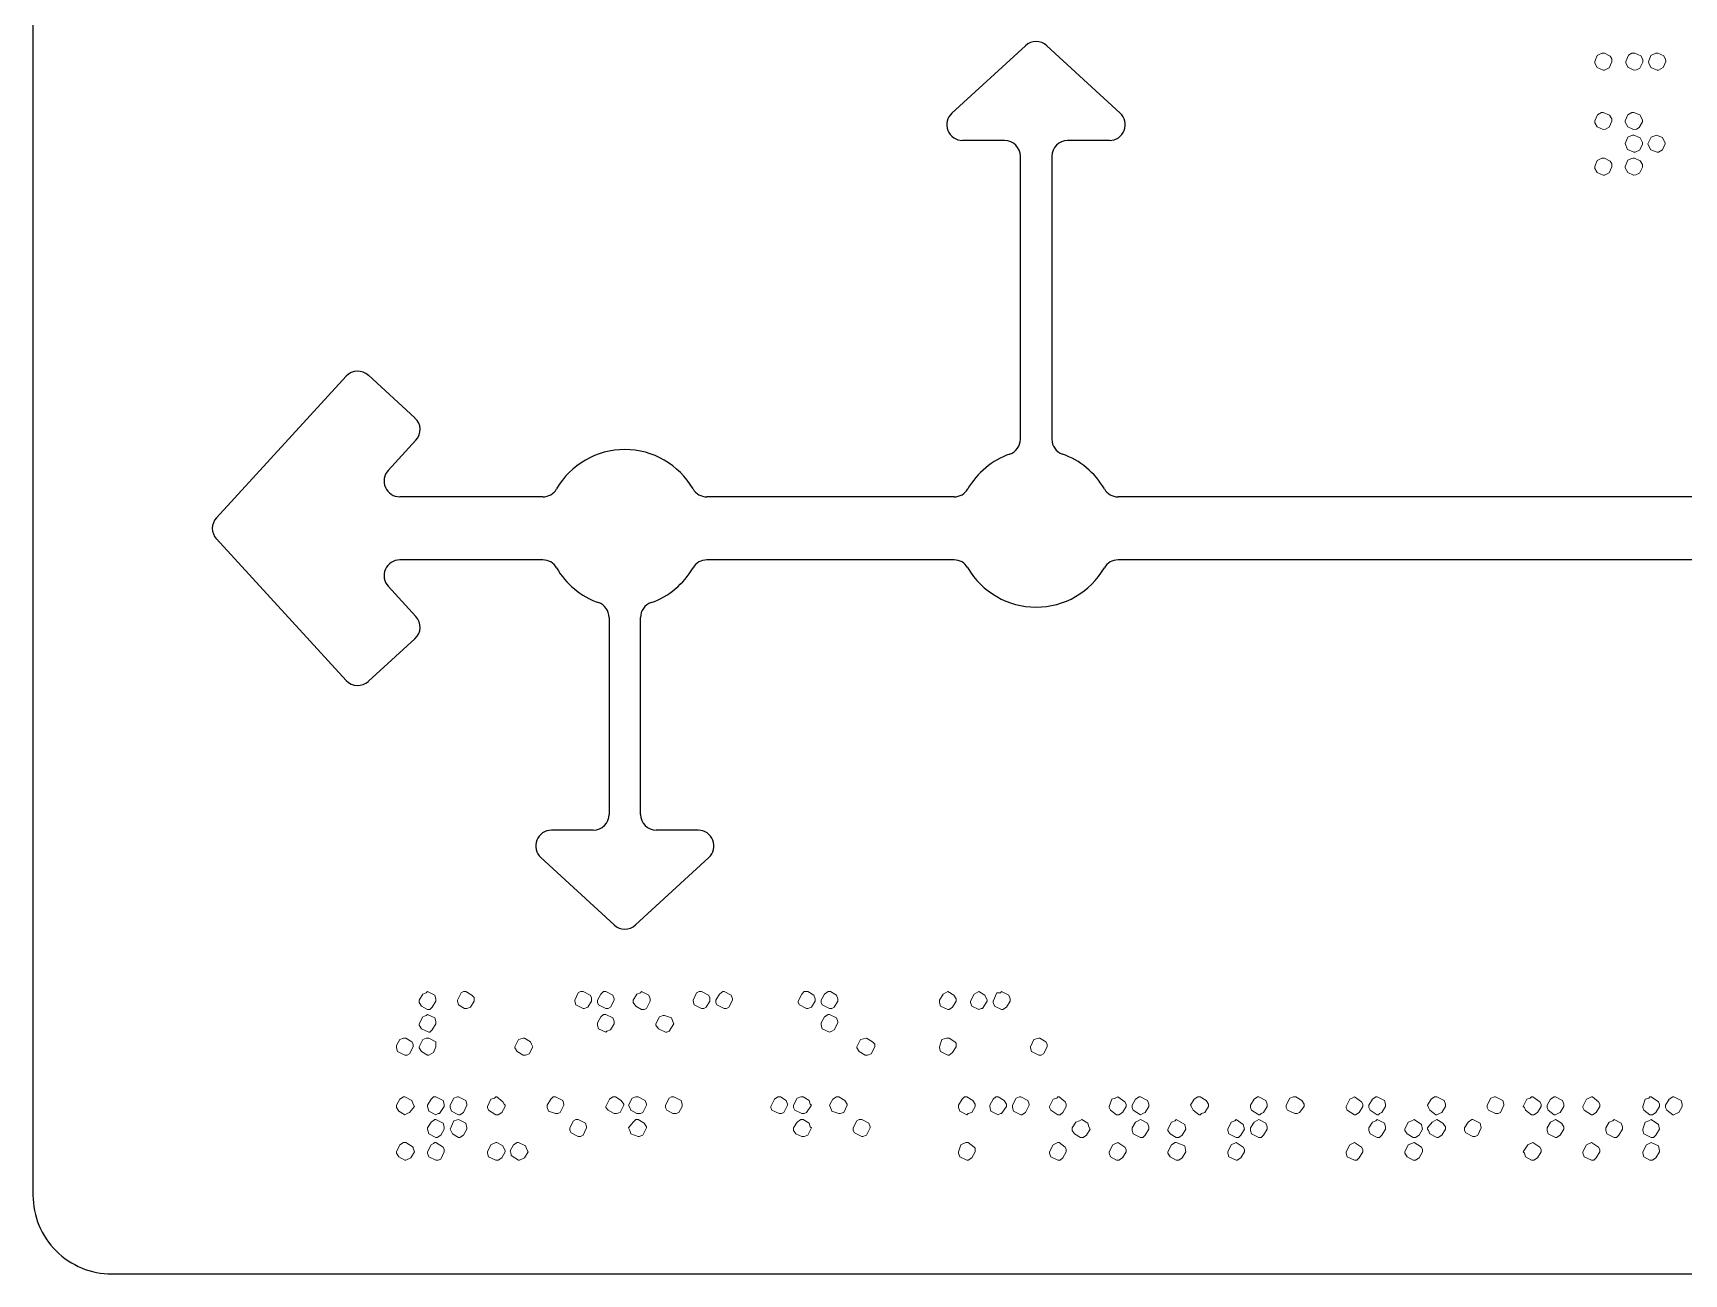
# Model space of a CAD drawing. Header units: millimetres. Extents: x 4903 to 8718, y 642 to 2401.
# Drawn here: x 7620.5 to 7829.9, y 644.4 to 801.9 of the extents above; entities that cross this region are included whole.
import ezdxf

# ---------------------------------------------------------------- set-up
doc = ezdxf.new("R2010")
doc.units = ezdxf.units.MM

msp = doc.modelspace()

# ---------------------------------------------------------------- linework, layer by layer
for p, q in [((7737.05, 791.72), (7746.36, 800.27)), ((7749.07, 800.27), (7758.38, 791.72)), ((7743.72, 788.25), (7738.4, 788.25)), ((7757.03, 788.25), (7751.72, 788.25)), ((7745.72, 750.34), (7745.72, 786.25)), ((7749.72, 786.25), (7749.72, 750.34)), ((7660.2, 758.33), (7643.73, 740.38)), ((7668.92, 753.04), (7663.03, 758.45)), ((7665.53, 746.38), (7669.04, 750.21)), ((7685.15, 743.03), (7667, 743.03)), ((7737.32, 743.03), (7705.94, 743.03)), ((7884.3, 743.03), (7758.11, 743.03)), ((7643.73, 737.68), (7660.2, 719.74)), ((7685.15, 735.03), (7667, 735.03)), ((7737.32, 735.03), (7705.94, 735.03)), ((7884.3, 735.03), (7758.11, 735.03)), ((7669.04, 727.85), (7665.53, 731.68)), ((7693.54, 727.72), (7693.54, 702.73)), ((7697.54, 702.73), (7697.54, 727.72)), ((7663.03, 719.62), (7668.92, 725.03)), ((7691.54, 700.73), (7686.23, 700.73)), ((7704.86, 700.73), (7699.54, 700.73)), ((7684.87, 697.26), (7694.19, 688.71)), ((7696.9, 688.71), (7706.21, 697.26))]:
    msp.add_line(p, q)
msp.add_lwpolyline([(7620.46, 931.42), (7620.46, 654.42, 0.414214), (7630.46, 644.42), (8030.46, 644.42, 0.414214), (8040.46, 654.42), (8040.46, 931.42, 0.414214), (8030.46, 941.42), (7630.46, 941.42, 0.414214)], format="xyb", close=True)
at = {"color": 139, "lineweight": 0}
for points in [[(7819.81, 799.34), (7819.51, 799.34), (7818.91, 799.04), (7818.61, 798.28), (7818.61, 798.04), (7818.91, 797.51), (7819.67, 797.18), (7819.84, 797.18), (7820.44, 797.48), (7820.77, 798.24), (7820.74, 798.61), (7820.54, 798.94)], [(7823.67, 799.34), (7823.54, 799.34), (7823.31, 799.31), (7822.87, 799.07), (7822.54, 798.28), (7822.54, 798.11), (7822.81, 797.54), (7823.57, 797.18), (7823.61, 797.18), (7823.87, 797.21), (7824.31, 797.44), (7824.71, 798.18), (7824.71, 798.51), (7824.44, 798.97)], [(7826.6, 799.34), (7826.34, 799.34), (7825.71, 799.04), (7825.41, 798.24), (7825.44, 798.04), (7825.71, 797.51), (7826.5, 797.18), (7826.67, 797.18), (7827.27, 797.51), (7827.6, 798.28), (7827.6, 798.31), (7827.57, 798.54), (7827.34, 798.97)], [(7819.67, 791.81), (7819.47, 791.81), (7818.94, 791.51), (7818.61, 790.74), (7818.61, 790.48), (7818.91, 789.98), (7819.67, 789.64), (7819.67, 789.64), (7819.94, 789.68), (7820.44, 789.94), (7820.77, 790.71), (7820.74, 790.98), (7820.47, 791.48)], [(7823.54, 791.81), (7823.31, 791.81), (7822.81, 791.51), (7822.47, 790.74), (7822.47, 790.58), (7822.77, 789.98), (7823.51, 789.64), (7823.91, 789.68), (7824.21, 789.88), (7824.64, 790.61), (7824.64, 790.88), (7824.31, 791.51)], [(7823.57, 788.91), (7823.37, 788.91), (7822.81, 788.65), (7822.47, 787.88), (7822.47, 787.85), (7822.74, 787.11), (7823.57, 786.75), (7823.71, 786.75), (7824.27, 787.01), (7824.64, 787.75), (7824.64, 788.01), (7824.34, 788.58)], [(7826.44, 788.91), (7825.74, 788.68), (7825.34, 787.81), (7825.37, 787.68), (7825.71, 787.05), (7826.5, 786.75), (7826.67, 786.75), (7827.2, 787.05), (7827.54, 787.81), (7827.54, 787.91), (7827.2, 788.61)], [(7819.81, 786.01), (7819.51, 786.01), (7818.91, 785.71), (7818.61, 784.95), (7818.61, 784.68), (7818.91, 784.18), (7819.67, 783.85), (7819.84, 783.85), (7820.44, 784.15), (7820.77, 784.91), (7820.74, 785.28), (7820.54, 785.61)], [(7823.64, 786.01), (7823.47, 786.01), (7823.24, 785.98), (7822.81, 785.75), (7822.47, 784.95), (7822.47, 784.78), (7822.77, 784.18), (7823.51, 783.85), (7823.57, 783.85), (7823.81, 783.88), (7824.27, 784.11), (7824.64, 784.85), (7824.64, 785.18), (7824.37, 785.65)], [(7670.51, 680.24), (7670.36, 680.09), (7669.9, 679.93), (7669.45, 679.17), (7669.45, 678.87), (7669.75, 678.42), (7670.51, 677.96), (7670.51, 677.96), (7670.82, 677.96), (7671.12, 678.26), (7671.57, 679.02), (7671.57, 679.33), (7671.42, 679.78)], [(7675.37, 680.24), (7676.13, 679.78), (7676.43, 679.48), (7676.43, 679.17), (7676.43, 679.17), (7676.43, 679.02), (7675.97, 678.26), (7675.52, 678.11), (7675.22, 678.11), (7675.22, 678.11), (7674.46, 678.57), (7674.31, 679.02), (7674.31, 679.17), (7674.76, 680.09), (7675.06, 680.24), (7675.37, 680.24)], [(7690.24, 680.24), (7689.93, 680.24), (7689.63, 680.09), (7689.18, 679.17), (7689.18, 679.02), (7689.33, 678.57), (7690.24, 678.11), (7690.39, 678.11), (7690.85, 678.26), (7691.3, 679.02), (7691.3, 679.17), (7691.3, 679.48), (7691.15, 679.78)], [(7693.12, 680.24), (7692.82, 680.24), (7692.51, 679.93), (7692.06, 679.17), (7692.06, 678.87), (7692.21, 678.57), (7693.12, 678.11), (7693.12, 678.11), (7693.42, 678.11), (7693.73, 678.26), (7694.18, 679.17), (7694.18, 679.33), (7694.03, 679.78)], [(7697.67, 680.24), (7697.52, 680.09), (7697.07, 679.93), (7696.61, 679.17), (7696.61, 678.87), (7696.92, 678.42), (7697.67, 677.96), (7697.98, 677.96), (7698.28, 678.11), (7698.74, 679.02), (7698.74, 679.17), (7698.74, 679.33), (7698.58, 679.78)], [(7705.26, 680.24), (7704.96, 680.24), (7704.65, 680.09), (7704.2, 679.17), (7704.2, 679.02), (7704.35, 678.57), (7705.26, 678.11), (7705.56, 678.11), (7705.87, 678.26), (7706.32, 679.02), (7706.32, 679.17), (7706.32, 679.48), (7706.17, 679.78)], [(7708.14, 680.24), (7707.99, 680.24), (7707.54, 679.93), (7707.08, 679.17), (7707.08, 678.87), (7707.23, 678.57), (7708.14, 678.11), (7708.14, 678.11), (7708.45, 678.11), (7708.75, 678.26), (7709.21, 679.17), (7709.21, 679.33), (7709.05, 679.78)], [(7718.77, 680.24), (7718.61, 680.24), (7718.31, 680.24), (7718.01, 679.93), (7717.55, 679.02), (7717.55, 678.87), (7717.7, 678.57), (7718.61, 678.11), (7718.77, 678.11), (7719.22, 678.26), (7719.68, 679.02), (7719.68, 679.17), (7719.68, 679.33), (7719.52, 679.78)], [(7721.65, 680.24), (7721.35, 680.24), (7720.89, 679.93), (7720.44, 679.17), (7720.44, 678.87), (7720.59, 678.57), (7721.5, 678.11), (7721.65, 678.11), (7721.8, 678.11), (7722.1, 678.26), (7722.56, 679.02), (7722.56, 679.33), (7722.41, 679.78)], [(7736.52, 680.24), (7736.22, 680.09), (7735.91, 679.93), (7735.46, 679.17), (7735.46, 678.87), (7735.61, 678.42), (7736.52, 677.96), (7736.52, 677.96), (7736.67, 677.96), (7737.13, 678.26), (7737.58, 679.02), (7737.58, 679.33), (7737.28, 679.78)], [(7740.47, 680.24), (7740.16, 680.09), (7739.86, 679.93), (7739.4, 679.02), (7739.4, 678.87), (7739.55, 678.42), (7740.47, 677.96), (7740.77, 678.11), (7740.92, 678.11), (7741.53, 679.02), (7741.53, 679.17), (7741.22, 679.78)], [(7743.35, 680.24), (7743.2, 680.09), (7742.74, 680.09), (7742.29, 679.02), (7742.29, 678.87), (7742.44, 678.42), (7743.35, 677.96), (7743.5, 677.96), (7743.96, 678.26), (7744.41, 679.02), (7744.41, 679.33), (7744.26, 679.78)], [(7670.51, 677.35), (7670.36, 677.2), (7669.9, 677.05), (7669.45, 676.14), (7669.45, 675.99), (7669.75, 675.53), (7670.66, 675.08), (7670.82, 675.08), (7671.12, 675.38), (7671.57, 676.14), (7671.57, 676.44), (7671.42, 676.9)], [(7693.12, 677.35), (7692.82, 677.35), (7692.51, 677.05), (7692.06, 676.29), (7692.06, 675.99), (7692.21, 675.53), (7693.12, 675.08), (7693.27, 675.23), (7693.73, 675.38), (7694.18, 676.14), (7694.18, 676.44), (7694.03, 676.9)], [(7700.56, 677.2), (7700.41, 677.2), (7699.95, 677.05), (7699.49, 676.14), (7699.49, 675.99), (7699.8, 675.53), (7700.71, 675.08), (7700.86, 675.08), (7701.16, 675.23), (7701.77, 676.14), (7701.62, 676.44), (7701.47, 676.9)], [(7721.5, 677.35), (7721.35, 677.35), (7720.89, 677.05), (7720.44, 676.29), (7720.44, 676.29), (7720.44, 675.99), (7720.59, 675.53), (7721.5, 675.08), (7721.8, 675.23), (7722.1, 675.38), (7722.56, 676.29), (7722.56, 676.44), (7722.41, 676.9)], [(7667.78, 674.32), (7667.48, 674.32), (7667.02, 674.17), (7666.57, 673.41), (7666.57, 673.11), (7666.72, 672.65), (7667.63, 672.19), (7667.63, 672.19), (7667.93, 672.19), (7668.24, 672.35), (7668.69, 673.26), (7668.69, 673.56), (7668.54, 673.86)], [(7670.66, 674.32), (7670.36, 674.32), (7669.9, 674.17), (7669.45, 673.26), (7669.45, 673.11), (7669.75, 672.65), (7670.51, 672.19), (7670.66, 672.19), (7671.27, 672.5), (7671.57, 673.26), (7671.57, 673.71), (7671.57, 673.86)], [(7682.65, 674.32), (7682.8, 674.32), (7683.56, 673.86), (7683.71, 673.56), (7683.87, 673.26), (7683.87, 673.26), (7683.87, 673.26), (7683.41, 672.35), (7682.95, 672.19), (7682.65, 672.19), (7681.89, 672.65), (7681.59, 673.11), (7681.59, 673.26), (7681.59, 673.26), (7682.04, 674.17), (7682.65, 674.32), (7682.65, 674.32)], [(7726.2, 674.32), (7726.2, 674.32), (7726.96, 673.86), (7727.26, 673.56), (7727.26, 673.26), (7727.26, 673.26), (7727.26, 673.26), (7726.81, 672.35), (7726.35, 672.19), (7726.05, 672.19), (7725.29, 672.65), (7724.99, 673.11), (7724.99, 673.26), (7724.99, 673.26), (7725.44, 674.17), (7726.2, 674.32), (7726.2, 674.32)], [(7736.67, 674.32), (7736.37, 674.32), (7735.76, 674.17), (7735.46, 673.26), (7735.46, 673.11), (7735.61, 672.65), (7736.52, 672.19), (7736.67, 672.19), (7737.13, 672.5), (7737.58, 673.26), (7737.58, 673.71), (7737.43, 673.86)], [(7748.05, 674.32), (7748.2, 674.32), (7748.96, 673.86), (7749.11, 673.56), (7749.11, 673.26), (7749.11, 673.26), (7749.11, 673.26), (7748.66, 672.35), (7748.36, 672.19), (7748.05, 672.19), (7747.14, 672.65), (7746.99, 673.11), (7746.99, 673.26), (7746.99, 673.26), (7747.45, 674.17), (7748.05, 674.32), (7748.05, 674.32)], [(7667.63, 666.88), (7667.48, 666.88), (7667.02, 666.58), (7666.57, 665.82), (7666.57, 665.52), (7666.87, 665.06), (7667.63, 664.61), (7667.63, 664.61), (7667.93, 664.76), (7668.24, 664.91), (7668.84, 665.67), (7668.69, 665.97), (7668.54, 666.43)], [(7671.57, 666.88), (7671.27, 666.88), (7670.97, 666.58), (7670.51, 665.82), (7670.51, 665.67), (7670.66, 665.06), (7671.57, 664.61), (7671.88, 664.76), (7672.03, 664.76), (7672.64, 665.67), (7672.64, 665.97), (7672.48, 666.43)], [(7674.46, 666.88), (7674.31, 666.88), (7673.85, 666.73), (7673.39, 665.82), (7673.39, 665.52), (7673.55, 665.06), (7674.46, 664.61), (7674.61, 664.61), (7675.06, 664.91), (7675.52, 665.82), (7675.52, 665.97), (7675.37, 666.43)], [(7679.31, 666.88), (7679.16, 666.88), (7679.01, 666.73), (7678.55, 666.58), (7678.1, 665.67), (7678.1, 665.52), (7678.25, 665.21), (7679.16, 664.61), (7679.46, 664.61), (7679.92, 664.91), (7680.38, 665.67), (7680.38, 665.82), (7680.22, 665.97), (7680.07, 666.28)], [(7686.75, 666.88), (7686.44, 666.88), (7686.14, 666.58), (7685.69, 665.82), (7685.69, 665.52), (7685.84, 665.06), (7686.75, 664.76), (7687.05, 664.76), (7687.36, 664.91), (7687.81, 665.82), (7687.81, 665.97), (7687.66, 666.43)], [(7694.34, 666.88), (7694.18, 666.88), (7694.03, 666.88), (7693.58, 666.58), (7693.12, 665.67), (7693.12, 665.52), (7693.42, 665.21), (7694.18, 664.76), (7694.49, 664.76), (7694.94, 664.91), (7695.4, 665.82), (7695.4, 665.82), (7695.4, 665.97), (7695.09, 666.43)], [(7697.22, 666.88), (7696.92, 666.88), (7696.46, 666.73), (7696, 665.82), (7696.16, 665.52), (7696.31, 665.21), (7697.07, 664.76), (7697.22, 664.76), (7697.52, 664.76), (7697.83, 664.91), (7698.28, 665.82), (7698.28, 665.97), (7698.13, 666.43)], [(7701.62, 666.88), (7701.77, 666.88), (7702.68, 666.43), (7702.83, 665.97), (7702.83, 665.67), (7702.38, 664.91), (7702.07, 664.76), (7701.77, 664.76), (7701.77, 664.76), (7701.62, 664.76), (7700.86, 665.21), (7700.71, 665.52), (7700.71, 665.67), (7700.71, 665.67), (7700.71, 665.82), (7701.16, 666.73), (7701.47, 666.88), (7701.62, 666.88), (7701.62, 666.88), (7701.62, 666.88)], [(7715.28, 666.88), (7715.12, 666.88), (7714.97, 666.88), (7714.52, 666.58), (7714.06, 665.67), (7714.06, 665.52), (7714.21, 665.21), (7715.12, 664.76), (7715.43, 664.76), (7715.73, 664.91), (7716.19, 665.82), (7716.19, 665.82), (7716.19, 665.97), (7716.03, 666.43)], [(7718.16, 666.88), (7717.86, 666.88), (7717.4, 666.73), (7716.95, 665.82), (7716.95, 665.52), (7717.1, 665.21), (7718.01, 664.76), (7718.16, 664.76), (7718.31, 664.76), (7718.61, 664.91), (7719.22, 665.82), (7719.07, 665.97), (7718.92, 666.43)], [(7722.71, 666.88), (7722.41, 666.88), (7721.95, 666.58), (7721.5, 665.82), (7721.65, 665.52), (7721.8, 665.06), (7722.71, 664.76), (7722.86, 664.76), (7723.32, 664.91), (7723.77, 665.82), (7723.77, 665.97), (7723.47, 666.43)], [(7738.95, 666.88), (7738.64, 666.88), (7738.34, 666.58), (7737.89, 665.82), (7737.89, 665.52), (7738.04, 665.06), (7738.95, 664.61), (7738.95, 664.61), (7739.1, 664.76), (7739.55, 664.91), (7740.01, 665.67), (7740.01, 665.97), (7739.71, 666.43)], [(7742.89, 666.88), (7742.59, 666.88), (7742.29, 666.58), (7741.83, 665.82), (7741.83, 665.67), (7741.98, 665.06), (7742.89, 664.61), (7743.2, 664.76), (7743.35, 664.76), (7743.96, 665.67), (7743.96, 665.97), (7743.65, 666.43)], [(7745.78, 666.88), (7745.62, 666.88), (7745.17, 666.73), (7744.71, 665.82), (7744.71, 665.52), (7744.87, 665.06), (7745.78, 664.61), (7745.93, 664.61), (7746.38, 664.91), (7746.84, 665.82), (7746.84, 665.97), (7746.69, 666.43)], [(7750.63, 666.88), (7750.48, 666.88), (7750.33, 666.73), (7749.87, 666.58), (7749.42, 665.67), (7749.42, 665.52), (7749.57, 665.21), (7750.48, 664.61), (7750.78, 664.61), (7751.09, 664.91), (7751.54, 665.67), (7751.54, 665.82), (7751.54, 665.97), (7751.39, 666.28)], [(7758.07, 666.88), (7758.07, 666.88), (7757.76, 666.73), (7757.31, 666.58), (7757.01, 665.67), (7757.01, 665.52), (7757.16, 665.21), (7757.92, 664.61), (7758.22, 664.61), (7758.67, 664.91), (7759.13, 665.67), (7759.13, 665.82), (7759.13, 665.97), (7758.98, 666.28)], [(7760.95, 666.88), (7760.8, 666.88), (7760.34, 666.58), (7759.89, 665.82), (7759.89, 665.52), (7760.04, 665.21), (7760.95, 664.61), (7760.95, 664.61), (7761.25, 664.76), (7761.56, 664.91), (7762.01, 665.67), (7762.01, 665.97), (7761.86, 666.43)], [(7768.54, 666.88), (7768.23, 666.88), (7767.78, 666.58), (7767.32, 665.82), (7767.48, 665.52), (7767.63, 665.21), (7768.39, 664.61), (7768.54, 664.61), (7768.69, 664.76), (7769.14, 664.91), (7769.6, 665.67), (7769.6, 665.97), (7769.3, 666.43)], [(7775.97, 666.88), (7775.82, 666.88), (7775.37, 666.58), (7774.91, 665.82), (7774.91, 665.52), (7775.06, 665.21), (7775.97, 664.61), (7776.12, 664.61), (7776.28, 664.76), (7776.58, 664.91), (7777.04, 665.67), (7777.04, 665.97), (7776.88, 666.43)], [(7780.53, 666.88), (7780.68, 666.88), (7781.44, 666.43), (7781.74, 665.97), (7781.74, 665.67), (7781.13, 664.91), (7780.83, 664.76), (7780.68, 664.76), (7780.68, 664.76), (7780.53, 664.76), (7779.62, 665.21), (7779.46, 665.52), (7779.46, 665.67), (7779.46, 665.67), (7779.46, 665.82), (7779.92, 666.73), (7780.37, 666.88), (7780.53, 666.88), (7780.53, 666.88), (7780.53, 666.88)], [(7788.11, 666.88), (7788.11, 666.88), (7787.81, 666.73), (7787.51, 666.58), (7787.05, 665.67), (7787.05, 665.52), (7787.2, 665.21), (7788.11, 664.61), (7788.26, 664.61), (7788.72, 664.91), (7789.17, 665.67), (7789.17, 665.82), (7789.17, 665.97), (7789.02, 666.28)], [(7791, 666.88), (7790.84, 666.88), (7790.39, 666.58), (7789.93, 665.82), (7789.93, 665.52), (7790.09, 665.21), (7791, 664.61), (7791.15, 664.61), (7791.3, 664.76), (7791.6, 664.91), (7792.06, 665.67), (7792.06, 665.97), (7791.91, 666.43)], [(7798.58, 666.88), (7798.28, 666.88), (7797.82, 666.58), (7797.37, 665.82), (7797.52, 665.52), (7797.67, 665.21), (7798.43, 664.61), (7798.58, 664.61), (7798.89, 664.76), (7799.19, 664.91), (7799.65, 665.67), (7799.65, 665.97), (7799.49, 666.43)], [(7806.02, 666.88), (7805.87, 666.88), (7805.41, 666.73), (7804.96, 665.82), (7804.96, 665.52), (7805.11, 665.21), (7806.02, 664.76), (7806.17, 664.76), (7806.32, 664.76), (7806.63, 664.91), (7807.08, 665.82), (7807.08, 665.97), (7806.93, 666.43)], [(7810.72, 666.88), (7810.57, 666.88), (7810.42, 666.73), (7809.96, 666.58), (7809.51, 665.67), (7809.66, 665.52), (7809.81, 665.21), (7810.57, 664.61), (7810.87, 664.61), (7811.33, 664.91), (7811.78, 665.67), (7811.78, 665.82), (7811.78, 665.97), (7811.63, 666.28)], [(7813.61, 666.88), (7813.45, 666.88), (7813, 666.58), (7812.54, 665.82), (7812.54, 665.52), (7812.7, 665.21), (7813.45, 664.61), (7813.61, 664.61), (7813.91, 664.76), (7814.21, 664.91), (7814.67, 665.67), (7814.67, 665.97), (7814.52, 666.43)], [(7818.31, 666.88), (7818.16, 666.88), (7817.85, 666.73), (7817.55, 666.58), (7817.1, 665.67), (7817.1, 665.52), (7817.25, 665.21), (7818.16, 664.61), (7818.31, 664.61), (7818.76, 664.91), (7819.22, 665.67), (7819.22, 665.82), (7819.22, 665.97), (7819.07, 666.28)], [(7825.74, 666.88), (7825.59, 666.88), (7825.44, 666.73), (7824.99, 666.58), (7824.68, 665.67), (7824.68, 665.52), (7824.83, 665.21), (7825.59, 664.61), (7825.9, 664.61), (7826.35, 664.91), (7826.81, 665.67), (7826.81, 665.82), (7826.81, 665.97), (7826.66, 666.28)], [(7828.63, 666.88), (7828.48, 666.88), (7828.02, 666.58), (7827.57, 665.82), (7827.57, 665.52), (7827.72, 665.21), (7828.48, 664.61), (7828.63, 664.61), (7828.93, 664.76), (7829.24, 664.91), (7829.69, 665.67), (7829.69, 665.97), (7829.54, 666.43)], [(7671.57, 664), (7671.42, 664), (7670.97, 663.7), (7670.51, 662.94), (7670.51, 662.79), (7670.66, 662.18), (7671.57, 661.72), (7671.73, 661.72), (7672.18, 662.03), (7672.64, 662.79), (7672.64, 663.09), (7672.48, 663.55)], [(7674.46, 664), (7673.85, 663.85), (7673.39, 662.79), (7673.39, 662.79), (7673.7, 662.18), (7674.46, 661.72), (7674.61, 661.72), (7675.06, 662.03), (7675.52, 662.79), (7675.52, 662.94), (7675.37, 663.55)], [(7689.63, 664), (7689.33, 664), (7689.02, 663.85), (7688.57, 662.94), (7688.57, 662.94), (7688.57, 662.63), (7688.72, 662.33), (7689.63, 661.88), (7689.93, 661.88), (7690.24, 662.03), (7690.69, 662.94), (7690.69, 663.09), (7690.54, 663.55)], [(7697.22, 664), (7696.92, 664), (7696.61, 663.7), (7696, 662.94), (7696, 662.94), (7696.16, 662.63), (7696.31, 662.18), (7697.22, 661.88), (7697.37, 661.88), (7697.83, 662.03), (7698.28, 662.94), (7698.28, 663.09), (7697.98, 663.55)], [(7718.16, 664), (7717.86, 664), (7717.4, 663.7), (7716.95, 662.94), (7716.95, 662.94), (7716.95, 662.63), (7717.25, 662.18), (7718.01, 661.88), (7718.31, 661.88), (7718.77, 662.03), (7719.22, 662.94), (7719.07, 663.09), (7718.92, 663.55)], [(7725.59, 664), (7725.29, 664), (7724.99, 663.85), (7724.53, 662.94), (7724.53, 662.94), (7724.53, 662.63), (7724.68, 662.33), (7725.59, 661.88), (7725.75, 661.88), (7726.2, 662.03), (7726.66, 662.94), (7726.66, 663.09), (7726.5, 663.55)], [(7753.52, 664), (7753.21, 663.85), (7752.76, 663.7), (7752.3, 662.94), (7752.3, 662.79), (7752.3, 662.63), (7752.6, 662.18), (7753.36, 661.72), (7753.67, 661.72), (7754.12, 662.03), (7754.58, 662.79), (7754.43, 663.09), (7754.27, 663.55)], [(7760.95, 664), (7760.65, 663.85), (7760.34, 663.7), (7759.89, 662.94), (7759.89, 662.79), (7759.89, 662.63), (7760.04, 662.18), (7760.95, 661.72), (7761.25, 661.72), (7761.56, 662.03), (7762.01, 662.79), (7762.01, 663.09), (7761.86, 663.55)], [(7765.5, 664), (7765.35, 663.85), (7764.9, 663.7), (7764.44, 662.79), (7764.44, 662.63), (7764.74, 662.18), (7765.5, 661.72), (7765.81, 661.72), (7766.26, 662.03), (7766.72, 662.79), (7766.57, 663.39)], [(7773.09, 664), (7772.94, 663.85), (7772.48, 663.7), (7772.03, 662.79), (7772.03, 662.63), (7772.18, 662.18), (7773.09, 661.72), (7773.39, 661.72), (7773.7, 662.03), (7774.15, 662.79), (7774, 663.39)], [(7775.97, 664), (7775.67, 663.85), (7775.37, 663.7), (7774.91, 662.94), (7774.91, 662.79), (7774.91, 662.63), (7775.06, 662.18), (7775.97, 661.72), (7776.28, 661.72), (7776.58, 662.03), (7777.04, 662.79), (7777.04, 663.09), (7776.88, 663.55)], [(7791, 664), (7790.84, 663.85), (7790.39, 663.7), (7789.93, 662.94), (7789.93, 662.79), (7789.93, 662.63), (7790.09, 662.18), (7791, 661.72), (7791.3, 661.72), (7791.6, 662.03), (7792.06, 662.79), (7792.06, 663.09), (7791.91, 663.55)], [(7795.7, 664), (7795.4, 663.85), (7794.94, 663.7), (7794.49, 662.79), (7794.49, 662.63), (7794.79, 662.18), (7795.55, 661.72), (7795.85, 661.72), (7796.31, 662.03), (7796.76, 662.79), (7796.61, 663.39)], [(7798.58, 664), (7798.28, 663.85), (7797.98, 663.7), (7797.37, 662.94), (7797.37, 662.79), (7797.52, 662.63), (7797.67, 662.18), (7798.58, 661.72), (7798.73, 661.72), (7799.19, 662.03), (7799.65, 662.79), (7799.65, 663.09), (7799.34, 663.55)], [(7803.14, 664), (7802.98, 664), (7802.53, 663.7), (7802.07, 662.94), (7802.07, 662.63), (7802.22, 662.33), (7803.14, 661.88), (7803.44, 661.88), (7803.74, 662.03), (7804.2, 662.94), (7804.05, 663.55)], [(7813.61, 664), (7813.3, 663.85), (7813, 663.7), (7812.54, 662.94), (7812.54, 662.79), (7812.54, 662.63), (7812.7, 662.18), (7813.61, 661.72), (7813.76, 661.72), (7814.21, 662.03), (7814.67, 662.79), (7814.67, 663.09), (7814.36, 663.55)], [(7821.04, 664), (7820.89, 663.85), (7820.43, 663.7), (7819.98, 662.94), (7819.98, 662.79), (7819.98, 662.63), (7820.13, 662.18), (7821.04, 661.72), (7821.34, 661.72), (7821.65, 662.03), (7822.1, 662.79), (7822.1, 663.09), (7821.95, 663.55)], [(7825.74, 664), (7825.44, 663.85), (7824.99, 663.7), (7824.68, 662.79), (7824.68, 662.63), (7824.83, 662.18), (7825.74, 661.72), (7826.05, 661.72), (7826.35, 662.03), (7826.81, 662.79), (7826.66, 663.39)], [(7667.78, 661.12), (7667.48, 661.12), (7667.02, 660.81), (7666.57, 659.9), (7666.57, 659.75), (7666.87, 659.3), (7667.63, 658.84), (7667.78, 658.84), (7668.39, 659.14), (7668.84, 659.9), (7668.69, 660.36), (7668.69, 660.51)], [(7671.57, 661.12), (7671.42, 661.12), (7671.27, 660.97), (7670.97, 660.81), (7670.51, 659.9), (7670.51, 659.75), (7670.66, 659.3), (7671.57, 658.84), (7671.57, 658.84), (7671.88, 658.84), (7672.18, 658.99), (7672.64, 659.9), (7672.64, 660.21), (7672.48, 660.51)], [(7679.31, 661.12), (7679.16, 661.12), (7678.55, 660.81), (7678.1, 659.9), (7678.1, 659.75), (7678.25, 659.3), (7679.16, 658.84), (7679.46, 658.84), (7679.92, 659.14), (7680.38, 659.9), (7680.38, 660.06), (7680.07, 660.66)], [(7682.04, 661.12), (7681.89, 661.12), (7681.44, 660.81), (7680.98, 660.06), (7681.13, 659.6), (7681.13, 659.45), (7682.04, 658.84), (7682.2, 658.84), (7682.8, 659.14), (7683.26, 659.9), (7683.11, 660.21), (7682.95, 660.66)], [(7739.1, 661.12), (7738.8, 661.12), (7738.19, 660.81), (7737.89, 659.9), (7737.89, 659.75), (7738.04, 659.3), (7738.95, 658.84), (7739.1, 658.84), (7739.55, 659.14), (7740.01, 659.9), (7740.01, 660.36), (7739.86, 660.51)], [(7750.63, 661.12), (7750.48, 661.12), (7749.87, 660.81), (7749.42, 659.9), (7749.42, 659.75), (7749.57, 659.3), (7750.48, 658.84), (7750.78, 658.84), (7751.09, 659.14), (7751.54, 659.9), (7751.54, 659.9), (7751.54, 660.21), (7751.39, 660.51)], [(7758.07, 661.12), (7758.07, 661.12), (7757.46, 660.81), (7757.01, 659.9), (7757.01, 659.75), (7757.16, 659.3), (7757.92, 658.84), (7758.22, 658.84), (7758.67, 659.14), (7759.13, 659.9), (7759.13, 659.9), (7759.13, 660.21), (7758.98, 660.51)], [(7765.5, 661.12), (7765.35, 661.12), (7764.9, 660.81), (7764.44, 659.9), (7764.44, 659.75), (7764.74, 659.3), (7765.5, 658.84), (7765.81, 658.84), (7766.26, 659.14), (7766.72, 659.9), (7766.57, 660.66)], [(7773.09, 661.12), (7773.09, 661.12), (7772.48, 660.81), (7772.03, 659.9), (7772.03, 659.75), (7772.18, 659.3), (7773.09, 658.84), (7773.24, 658.84), (7773.7, 659.14), (7774.15, 659.9), (7774.15, 659.9), (7774.15, 660.21), (7774, 660.51)], [(7788.11, 661.12), (7788.11, 661.12), (7787.51, 660.81), (7787.05, 659.9), (7787.05, 659.75), (7787.2, 659.3), (7788.11, 658.84), (7788.42, 658.84), (7788.72, 659.14), (7789.17, 659.9), (7789.17, 659.9), (7789.17, 660.21), (7789.02, 660.51)], [(7795.7, 661.12), (7795.7, 661.12), (7794.94, 660.81), (7794.49, 659.9), (7794.49, 659.75), (7794.79, 659.3), (7795.55, 658.84), (7795.85, 658.84), (7796.31, 659.14), (7796.76, 659.9), (7796.76, 659.9), (7796.76, 660.21), (7796.61, 660.51)], [(7810.72, 661.12), (7810.72, 661.12), (7810.12, 660.81), (7809.51, 659.9), (7809.66, 659.75), (7809.81, 659.3), (7810.57, 658.84), (7810.87, 658.84), (7811.33, 659.14), (7811.78, 659.9), (7811.78, 659.9), (7811.78, 660.21), (7811.63, 660.51)], [(7818.16, 661.12), (7818.16, 661.12), (7817.55, 660.81), (7817.1, 659.9), (7817.1, 659.75), (7817.25, 659.3), (7818.16, 658.84), (7818.46, 658.84), (7818.76, 659.14), (7819.22, 659.9), (7819.22, 659.9), (7819.22, 660.21), (7819.07, 660.51)], [(7825.74, 661.12), (7825.74, 661.12), (7825.14, 660.81), (7824.68, 659.9), (7824.68, 659.75), (7824.83, 659.3), (7825.59, 658.84), (7825.9, 658.84), (7826.35, 659.14), (7826.81, 659.9), (7826.81, 660.06), (7826.66, 660.66)]]:
    msp.add_lwpolyline(points, close=True, dxfattribs=at)
for centre, radius, start, end in [((7747.72, 798.8), 2, 47.4556, 132.5444), ((7738.4, 790.25), 2, 132.5444, 270), ((7757.03, 790.25), 2, 270, 47.4556), ((7743.72, 786.25), 2, 0, 90), ((7751.72, 786.25), 2, 90, 180), ((7661.67, 756.97), 2, 47.4556, 137.4556), ((7667.57, 751.56), 2, 317.4556, 47.4556), ((7743.72, 750.34), 2, 289.4712, 0), ((7751.72, 750.34), 2, 180, 250.5288), ((7695.54, 739.03), 10, 30, 150), ((7747.72, 739.03), 10, 109.4712, 150), ((7747.72, 739.03), 10, 30, 70.5288), ((7667, 745.03), 2, 137.4556, 270), ((7685.15, 745.03), 2, 270, 330), ((7705.94, 745.03), 2, 210, 270), ((7737.32, 745.03), 2, 270, 330), ((7758.11, 745.03), 2, 210, 270), ((7645.21, 739.03), 2, 137.4556, 222.5444), ((7667, 733.03), 2, 90, 222.5444), ((7685.15, 733.03), 2, 30, 90), ((7695.54, 739.03), 10, 210, 250.5288), ((7695.54, 739.03), 10, 289.4712, 330), ((7705.94, 733.03), 2, 90, 150), ((7737.32, 733.03), 2, 30, 90), ((7747.72, 739.03), 10, 210, 330), ((7758.11, 733.03), 2, 90, 150), ((7691.54, 727.72), 2, 0, 70.5288), ((7699.54, 727.72), 2, 109.4712, 180), ((7667.57, 726.5), 2, 312.5444, 42.5444), ((7661.67, 721.09), 2, 222.5444, 312.5444), ((7691.54, 702.73), 2, 270, 0), ((7699.54, 702.73), 2, 180, 270), ((7686.23, 698.73), 2, 90, 227.4556), ((7704.86, 698.73), 2, 312.5444, 90), ((7695.54, 690.18), 2, 227.4556, 312.5444)]:
    msp.add_arc(centre, radius, start, end)

doc.saveas('drawing.dxf')
